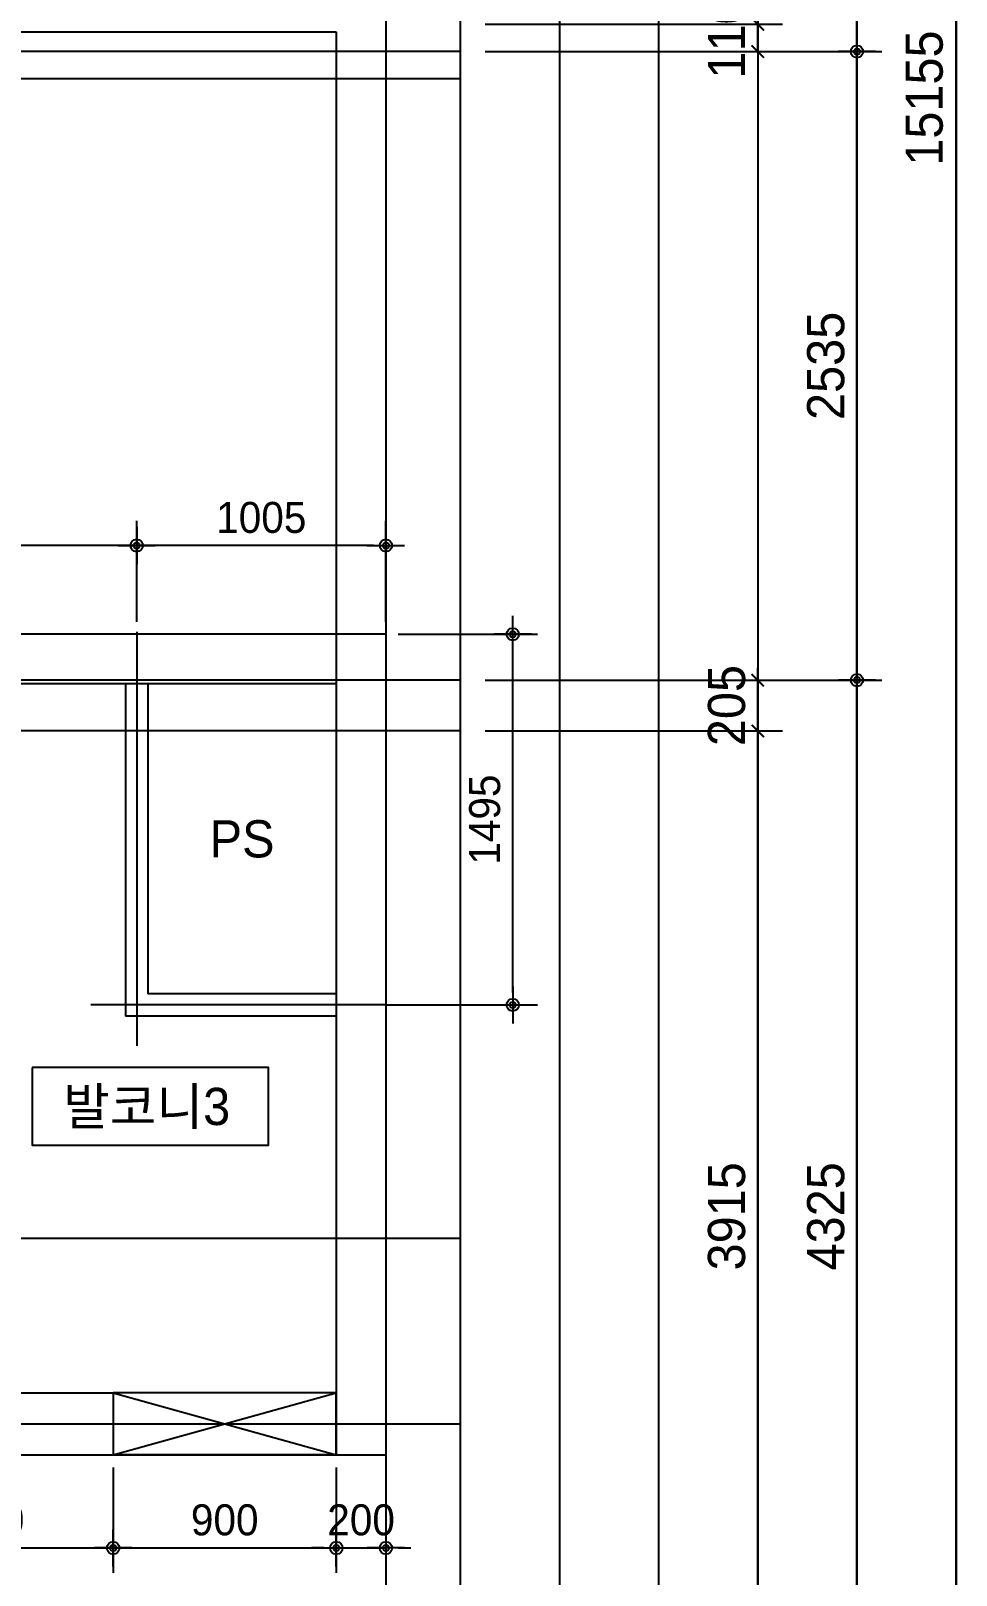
# Model space of a CAD drawing. Header units: millimetres. Extents: x 0 to 92204, y -190080 to 23760.
# Drawn here: x 81251 to 84983, y -90558 to -84330 of the extents above; entities that cross this region are included whole.
import ezdxf
from ezdxf.enums import TextEntityAlignment as Align
from ezdxf.xclip import XClip

# ---------------------------------------------------------------- set-up
doc = ezdxf.new("R2010")
doc.units = ezdxf.units.MM
doc.header["$LTSCALE"] = 100
doc.header["$XCLIPFRAME"] = 0
doc.linetypes.add('AUDIT_D_220706163347-0', pattern=[0])
doc.linetypes.add('CEN', pattern=[62, 60, -1, 0, -1])
doc.layers.get('defpoints').update_dxf_attribs({"color": 139})
for name, color, linetype in [('AA-XXXX-DIMS', 7, 'Continuous'), ('CEN_CON', 1, 'CEN'), ('CEN_WALL', 12, 'CEN'), ('CONC', 2, 'Continuous'), ('DIM', 7, 'AUDIT_D_220706163347-0'), ('ELE3_CON', 7, 'Continuous'), ('MC', 135, 'Continuous'), ('ROM', 7, 'AUDIT_D_220706163347-0'), ('WAL', 3, 'Continuous'), ('실명', 3, 'AUDIT_D_220706163347-0'), ('실명박스', 7, 'AUDIT_D_220706163347-0'), ('창호-open', 4, 'Continuous')]:
    doc.layers.add(name, color=color, linetype=linetype)
doc.layers.add('Defpoint', color=135, linetype='Continuous', plot=False)
doc.styles.add('HAUD01', font='Dotum.ttf')
doc.styles.add('돋움', font='Dotum.ttf')
doc.styles.add('맑은고딕', font='malgun.ttf', dxfattribs={"width": 0.9})
doc.dimstyles.new('DIM-50', dxfattribs={"dimscale": 50, "dimtxt": 3, "dimasz": 1, "dimexe": 2, "dimexo": 2, "dimgap": 1, "dimtad": 1, "dimdec": 0, "dimzin": 0, "dimdsep": 46, "dimtxsty": '맑은고딕', "dimblk1": 'DIMDOT', "dimblk2": 'DIMDOT', "dimsah": 1, "dimcen": 0.09, "dimdle": 2, "dimclrd": 7, "dimclre": 7, "dimclrt": 3, "dimadec": 0, "dimazin": 0, "dimtfac": 1, "dimtdec": 0, "dimtix": 1, "dimtmove": 2, "dimatfit": 3, "dimldrblk": 'DIMDOT', "dimfxl": 1, "dimtolj": 1, "dimtzin": 0, "dimarcsym": 0})
doc.dimstyles.new('MCDIM-50', dxfattribs={"dimscale": 50, "dimtxt": 3, "dimasz": 1, "dimexe": 2, "dimexo": 2, "dimgap": 1, "dimtad": 1, "dimdec": 0, "dimzin": 0, "dimdsep": 46, "dimtxsty": '맑은고딕', "dimblk1": 'ARCHTICK', "dimblk2": 'ARCHTICK', "dimsah": 1, "dimcen": 0.09, "dimdle": 2, "dimclrd": 7, "dimclre": 7, "dimclrt": 3, "dimadec": 0, "dimazin": 0, "dimtfac": 1, "dimtdec": 0, "dimtix": 1, "dimtmove": 2, "dimatfit": 3, "dimldrblk": 'ARCHTICK', "dimfxl": 1, "dimtolj": 1, "dimtzin": 0, "dimarcsym": 0})
doc.dimstyles.new('내부100', dxfattribs={"dimscale": 50, "dimtxt": 2.5, "dimasz": 1, "dimexe": 2, "dimexo": 1, "dimgap": 1, "dimtad": 1, "dimdec": 0, "dimzin": 0, "dimdsep": 46, "dimtxsty": '돋움', "dimblk1": 'DIMDOT', "dimblk2": 'DIMDOT', "dimsah": 1, "dimcen": 0.09, "dimdle": 2, "dimclrd": 7, "dimclre": 7, "dimclrt": 3, "dimadec": 0, "dimazin": 0, "dimtfac": 1, "dimtdec": 0, "dimtix": 1, "dimtmove": 2, "dimatfit": 3, "dimldrblk": 'DIMDOT', "dimfxl": 1, "dimtolj": 1, "dimtzin": 0, "dimarcsym": 0})

# ---------------------------------------------------------------- blocks, each defined once
blk = doc.blocks.new('WIN_900_단창2')
at = {"layer": 'Defpoint'}
for p, q in [((-15, 120), (-15, 0)), ((885, 120), (885, 0))]:
    blk.add_line(p, q, dxfattribs=at)
blk = doc.blocks.new('U-121B(확장)1', base_point=(292391.8, -178477.8))
at = {"layer": 'CEN_CON'}
for p, q in [((317261.8, -163222.8), (317261.8, -178777.8)), ((317561.8, -169667.8), (311781.8, -169667.8)), ((314781.8, -175202.8), (317561.8, -175202.8))]:
    blk.add_line(p, q, dxfattribs=at)
at = {"layer": 'CEN_WALL'}
for p, q in [((316256.8, -172007.8), (316256.8, -173677.8)), ((317561.8, -172202.8), (312081.8, -172202.8)), ((317261.8, -173512.8), (316071.8, -173512.8))]:
    blk.add_line(p, q, dxfattribs=at)
at = {"layer": 'CONC'}
for p, q in [((317261.8, -172017.8), (313886.8, -172017.8)), ((317261.8, -172017.8), (317261.8, -174877.8)), ((317061.8, -172217.8), (315271.8, -172217.8)), ((317061.8, -172217.8), (317061.8, -174877.8)), ((317061.8, -174877.8), (317061.8, -175077.8)), ((317261.8, -174877.8), (317261.8, -175327.8)), ((315271.8, -175077.8), (316161.8, -175077.8)), ((316161.8, -175077.8), (316161.8, -175327.8)), ((317061.8, -175077.8), (317061.8, -175327.8)), ((315321.8, -175327.8), (316161.8, -175327.8)), ((317061.8, -175327.8), (317261.8, -175327.8))]:
    blk.add_line(p, q, dxfattribs=at)
at = {"layer": 'ELE3_CON'}
for p, q in [((317261.8, -169387.8), (317261.8, -172862.8)), ((315226.8, -169587.8), (317061.8, -169587.8)), ((317061.8, -169587.8), (317061.8, -172862.8)), ((317061.8, -175327.8), (316161.8, -175327.8))]:
    blk.add_line(p, q, dxfattribs=at)
at = {"layer": 'MC'}
for p, q in [((317561.8, -169777.8), (311781.8, -169777.8)), ((317561.8, -172407.8), (312081.8, -172407.8)), ((306726.8, -174452.8), (317561.8, -174452.8))]:
    blk.add_line(p, q, dxfattribs=at)
at = {"layer": 'WAL'}
for p, q in [((316211.8, -172217.8), (316211.8, -173557.8)), ((316301.8, -172217.8), (316301.8, -173467.8)), ((317061.8, -173467.8), (316301.8, -173467.8)), ((317061.8, -173557.8), (316211.8, -173557.8))]:
    blk.add_line(p, q, dxfattribs=at)
blk.add_blockref('WIN_900_단창2', (316176.8, -175197.8))
blk = doc.blocks.new('DIMDOT')
at = {"layer": 'AA-XXXX-DIMS'}
for p, q in [((0, -1.5), (0, 1.5)), ((-1.5, 0), (1.5, 0))]:
    blk.add_line(p, q, dxfattribs=at)
for radius in [0.5, 0.25]:
    blk.add_circle((0, 0), radius, dxfattribs=at)
blk = doc.blocks.new('*D2625')
at = {"layer": 'defpoints', "color": 0, "transparency": 16777216}
for p in [(32828.9, -110708.4), (34428.9, -110708.4), (32828.9, -115033.4)]:
    blk.add_point(p, dxfattribs=at)
at = {"layer": 'DIM', "color": 7, "lineweight": -2, "transparency": 16777216}
for p, q in [((32928.9, -110708.4), (34528.9, -110708.4)), ((34428.9, -114983.4), (34428.9, -110758.4)), ((32928.9, -115033.4), (34528.9, -115033.4))]:
    blk.add_line(p, q, dxfattribs=at)
at = {"layer": 'DIM', "color": 7, "lineweight": -2, "transparency": 16777216, "xscale": 50, "yscale": 50, "zscale": 50}
for p, rotation in [((34428.9, -110708.4), 90), ((34428.9, -115033.4), 270)]:
    blk.add_blockref('DIMDOT', p, dxfattribs=dict(at, rotation=rotation))
at = {"layer": 'DIM', "color": 3, "transparency": 16777216, "insert": (34303.8, -112870.9), "char_height": 150, "attachment_point": 5, "rotation": 90, "style": 'HAUD01'}
blk.add_mtext('\\A1;4325', dxfattribs=at)
blk = doc.blocks.new('*D2626')
at = {"layer": 'defpoints', "color": 0, "transparency": 16777216}
for p in [(32828.9, -108173.4), (34428.9, -108173.4), (32828.9, -110708.4)]:
    blk.add_point(p, dxfattribs=at)
at = {"layer": 'DIM', "color": 7, "lineweight": -2, "transparency": 16777216}
for p, q in [((32928.9, -108173.4), (34528.9, -108173.4)), ((34428.9, -110658.4), (34428.9, -108223.4)), ((32928.9, -110708.4), (34528.9, -110708.4))]:
    blk.add_line(p, q, dxfattribs=at)
at = {"layer": 'DIM', "color": 7, "lineweight": -2, "transparency": 16777216, "xscale": 50, "yscale": 50, "zscale": 50}
for p, rotation in [((34428.9, -108173.4), 90), ((34428.9, -110708.4), 270)]:
    blk.add_blockref('DIMDOT', p, dxfattribs=dict(at, rotation=rotation))
at = {"layer": 'DIM', "color": 3, "transparency": 16777216, "insert": (34303.8, -109440.9), "char_height": 150, "attachment_point": 5, "rotation": 90, "style": 'HAUD01'}
blk.add_mtext('\\A1;2535', dxfattribs=at)
blk = doc.blocks.new('*D2627')
at = {"layer": 'defpoints', "color": 0, "transparency": 16777216}
for p in [(32827.2, -102668.4), (34428.9, -102668.4), (32828.9, -108173.4)]:
    blk.add_point(p, dxfattribs=at)
at = {"layer": 'DIM', "color": 7, "lineweight": -2, "transparency": 16777216}
for p, q in [((32927.2, -102668.4), (34528.9, -102668.4)), ((34428.9, -108123.4), (34428.9, -102718.4)), ((32928.9, -108173.4), (34528.9, -108173.4))]:
    blk.add_line(p, q, dxfattribs=at)
at = {"layer": 'DIM', "color": 7, "lineweight": -2, "transparency": 16777216, "xscale": 50, "yscale": 50, "zscale": 50}
for p, rotation in [((34428.9, -102668.4), 90), ((34428.9, -108173.4), 270)]:
    blk.add_blockref('DIMDOT', p, dxfattribs=dict(at, rotation=rotation))
at = {"layer": 'DIM', "color": 3, "transparency": 16777216, "insert": (34303.8, -105420.9), "char_height": 150, "attachment_point": 5, "rotation": 90, "style": 'HAUD01'}
blk.add_mtext('\\A1;5505', dxfattribs=at)
blk = doc.blocks.new('*D2629')
at = {"layer": 'defpoints', "color": 0, "transparency": 16777216}
for p in [(32823.9, -101828.4), (34828.9, -101828.4), (32828.9, -116983.4)]:
    blk.add_point(p, dxfattribs=at)
at = {"layer": 'DIM', "color": 7, "lineweight": -2, "transparency": 16777216}
for p, q in [((32923.9, -101828.4), (34928.9, -101828.4)), ((34828.9, -116933.4), (34828.9, -101878.4)), ((32928.9, -116983.4), (34928.9, -116983.4))]:
    blk.add_line(p, q, dxfattribs=at)
at = {"layer": 'DIM', "color": 7, "lineweight": -2, "transparency": 16777216, "xscale": 50, "yscale": 50, "zscale": 50}
for p, rotation in [((34828.9, -101828.4), 90), ((34828.9, -116983.4), 270)]:
    blk.add_blockref('DIMDOT', p, dxfattribs=dict(at, rotation=rotation))
at = {"layer": 'DIM', "color": 3, "transparency": 16777216, "insert": (34701, -108360.9), "char_height": 150, "attachment_point": 5, "rotation": 90, "style": 'HAUD01'}
blk.add_mtext('\\A1;15155', dxfattribs=at)
blk = doc.blocks.new('_ArchTick')
at = {"color": 0, "linetype": 'ByBlock', "const_width": 0.15}
blk.add_lwpolyline([(-0.5, -0.5), (0.5, 0.5)], dxfattribs=at)
blk = doc.blocks.new('*D2631')
at = {"layer": 'defpoints', "color": 0, "linetype": 'ByBlock', "transparency": 16777216}
for p in [(32828.9, -110913.4), (34028.9, -110913.4), (32828.9, -114828.4)]:
    blk.add_point(p, dxfattribs=at)
at = {"layer": 'DIM', "color": 7, "linetype": 'ByBlock', "lineweight": -2, "transparency": 16777216}
for p, q in [((34028.9, -114928.4), (34028.9, -110813.4)), ((32928.9, -110913.4), (34128.9, -110913.4)), ((32928.9, -114828.4), (34128.9, -114828.4))]:
    blk.add_line(p, q, dxfattribs=at)
at = {"layer": 'DIM', "color": 7, "linetype": 'ByBlock', "lineweight": -2, "transparency": 16777216, "xscale": 50, "yscale": 50, "zscale": 50}
for p, rotation in [((34028.9, -110913.4), 90), ((34028.9, -114828.4), 270)]:
    blk.add_blockref('_ArchTick', p, dxfattribs=dict(at, rotation=rotation))
at = {"layer": 'DIM', "color": 3, "linetype": 'ByBlock', "transparency": 16777216, "insert": (33903.8, -112870.9), "char_height": 150, "attachment_point": 5, "rotation": 90, "style": 'HAUD01'}
blk.add_mtext('\\A1;3915', dxfattribs=at)
blk = doc.blocks.new('*D2632')
at = {"layer": 'defpoints', "color": 0, "linetype": 'ByBlock', "transparency": 16777216}
for p in [(32828.9, -110708.4), (34028.9, -110708.4), (32828.9, -110913.4)]:
    blk.add_point(p, dxfattribs=at)
at = {"layer": 'DIM', "color": 7, "linetype": 'ByBlock', "lineweight": -2, "transparency": 16777216}
for p, q in [((34028.9, -110708.4), (34028.9, -110658.4)), ((32928.9, -110708.4), (34128.9, -110708.4)), ((34028.9, -110913.4), (34028.9, -110708.4)), ((32928.9, -110913.4), (34128.9, -110913.4)), ((34028.9, -110913.4), (34028.9, -110963.4))]:
    blk.add_line(p, q, dxfattribs=at)
at = {"layer": 'DIM', "color": 7, "linetype": 'ByBlock', "lineweight": -2, "transparency": 16777216, "xscale": 50, "yscale": 50, "zscale": 50}
for p, rotation in [((34028.9, -110708.4), 270), ((34028.9, -110913.4), 90)]:
    blk.add_blockref('_ArchTick', p, dxfattribs=dict(at, rotation=rotation))
at = {"layer": 'DIM', "color": 3, "linetype": 'ByBlock', "transparency": 16777216, "insert": (33903.8, -110810.9), "char_height": 150, "attachment_point": 5, "rotation": 90, "style": 'HAUD01'}
blk.add_mtext('\\A1;205', dxfattribs=at)
blk = doc.blocks.new('*D2633')
at = {"layer": 'defpoints', "color": 0, "linetype": 'ByBlock', "transparency": 16777216}
for p in [(32828.9, -108063.4), (34028.9, -108063.4), (32828.9, -108173.4)]:
    blk.add_point(p, dxfattribs=at)
at = {"layer": 'DIM', "color": 7, "linetype": 'ByBlock', "lineweight": -2, "transparency": 16777216}
for p, q in [((34028.9, -108063.4), (34028.9, -108013.4)), ((32928.9, -108063.4), (34128.9, -108063.4)), ((34028.9, -108173.4), (34028.9, -108063.4)), ((32928.9, -108173.4), (34128.9, -108173.4)), ((34028.9, -108173.4), (34028.9, -108223.4))]:
    blk.add_line(p, q, dxfattribs=at)
at = {"layer": 'DIM', "color": 7, "linetype": 'ByBlock', "lineweight": -2, "transparency": 16777216, "xscale": 50, "yscale": 50, "zscale": 50}
for p, rotation in [((34028.9, -108063.4), 270), ((34028.9, -108173.4), 90)]:
    blk.add_blockref('_ArchTick', p, dxfattribs=dict(at, rotation=rotation))
at = {"layer": 'DIM', "color": 3, "linetype": 'ByBlock', "transparency": 16777216, "insert": (33903.8, -108118.4), "char_height": 150, "attachment_point": 5, "rotation": 90, "style": 'HAUD01'}
blk.add_mtext('\\A1;110', dxfattribs=at)
blk = doc.blocks.new('*D2634')
at = {"layer": 'defpoints', "color": 0, "linetype": 'ByBlock', "transparency": 16777216}
for p in [(32822.2, -102803.4), (34028.9, -102803.4), (32828.9, -108063.4)]:
    blk.add_point(p, dxfattribs=at)
at = {"layer": 'DIM', "color": 7, "linetype": 'ByBlock', "lineweight": -2, "transparency": 16777216}
for p, q in [((34028.9, -108163.4), (34028.9, -102703.4)), ((32922.2, -102803.4), (34128.9, -102803.4)), ((32928.9, -108063.4), (34128.9, -108063.4))]:
    blk.add_line(p, q, dxfattribs=at)
at = {"layer": 'DIM', "color": 7, "linetype": 'ByBlock', "lineweight": -2, "transparency": 16777216, "xscale": 50, "yscale": 50, "zscale": 50}
for p, rotation in [((34028.9, -102803.4), 90), ((34028.9, -108063.4), 270)]:
    blk.add_blockref('_ArchTick', p, dxfattribs=dict(at, rotation=rotation))
at = {"layer": 'DIM', "color": 3, "linetype": 'ByBlock', "transparency": 16777216, "insert": (33903.8, -105433.4), "char_height": 150, "attachment_point": 5, "rotation": 90, "style": 'HAUD01'}
blk.add_mtext('\\A1;5260', dxfattribs=at)
blk = doc.blocks.new('*D943')
at = {"layer": 'defpoints', "color": 0, "transparency": 16777216}
for p in [(80502.8, -90073.4), (81582.8, -90073.4), (81582.8, -90448.4)]:
    blk.add_point(p, dxfattribs=at)
at = {"layer": 'DIM', "color": 7, "lineweight": -2, "transparency": 16777216}
for p, q in [((80502.8, -90123.4), (80502.8, -90548.4)), ((81582.8, -90123.4), (81582.8, -90548.4)), ((80552.8, -90448.4), (81532.8, -90448.4))]:
    blk.add_line(p, q, dxfattribs=at)
at = {"layer": 'DIM', "color": 7, "lineweight": -2, "transparency": 16777216, "xscale": 50, "yscale": 50, "zscale": 50, "rotation": 180}
blk.add_blockref('DIMDOT', (80502.8, -90448.4), dxfattribs=at)
at = {"layer": 'DIM', "color": 7, "lineweight": -2, "transparency": 16777216, "xscale": 50, "yscale": 50, "zscale": 50}
blk.add_blockref('DIMDOT', (81582.8, -90448.4), dxfattribs=at)
at = {"layer": 'DIM', "color": 3, "transparency": 16777216, "insert": (81042.8, -90335.8), "char_height": 125, "attachment_point": 5, "style": '돋움'}
blk.add_mtext('\\A1;1080', dxfattribs=at)
blk = doc.blocks.new('*D944')
at = {"layer": 'defpoints', "color": 0, "transparency": 16777216}
for p in [(81582.8, -90073.4), (82482.8, -90073.4), (82482.8, -90448.4)]:
    blk.add_point(p, dxfattribs=at)
at = {"layer": 'DIM', "color": 7, "lineweight": -2, "transparency": 16777216}
for p, q in [((81582.8, -90123.4), (81582.8, -90548.4)), ((82482.8, -90123.4), (82482.8, -90548.4)), ((81632.8, -90448.4), (82432.8, -90448.4))]:
    blk.add_line(p, q, dxfattribs=at)
at = {"layer": 'DIM', "color": 7, "lineweight": -2, "transparency": 16777216, "xscale": 50, "yscale": 50, "zscale": 50, "rotation": 180}
blk.add_blockref('DIMDOT', (81582.8, -90448.4), dxfattribs=at)
at = {"layer": 'DIM', "color": 7, "lineweight": -2, "transparency": 16777216, "xscale": 50, "yscale": 50, "zscale": 50}
blk.add_blockref('DIMDOT', (82482.8, -90448.4), dxfattribs=at)
at = {"layer": 'DIM', "color": 3, "transparency": 16777216, "insert": (82032.8, -90335.8), "char_height": 125, "attachment_point": 5, "style": '돋움'}
blk.add_mtext('\\A1;900', dxfattribs=at)
blk = doc.blocks.new('*D945')
at = {"layer": 'defpoints', "color": 0, "transparency": 16777216}
for p in [(82482.8, -90073.4), (82682.8, -90073.4), (82682.8, -90448.4)]:
    blk.add_point(p, dxfattribs=at)
at = {"layer": 'DIM', "color": 7, "lineweight": -2, "transparency": 16777216}
for p, q in [((82482.8, -90123.4), (82482.8, -90548.4)), ((82682.8, -90123.4), (82682.8, -90548.4)), ((82432.8, -90448.4), (82382.8, -90448.4)), ((82482.8, -90448.4), (82682.8, -90448.4)), ((82732.8, -90448.4), (82782.8, -90448.4))]:
    blk.add_line(p, q, dxfattribs=at)
at = {"layer": 'DIM', "color": 7, "lineweight": -2, "transparency": 16777216, "xscale": 50, "yscale": 50, "zscale": 50}
blk.add_blockref('DIMDOT', (82482.8, -90448.4), dxfattribs=at)
at = {"layer": 'DIM', "color": 7, "lineweight": -2, "transparency": 16777216, "xscale": 50, "yscale": 50, "zscale": 50, "rotation": 180}
blk.add_blockref('DIMDOT', (82682.8, -90448.4), dxfattribs=at)
at = {"layer": 'DIM', "color": 3, "transparency": 16777216, "insert": (82582.8, -90335.8), "char_height": 125, "attachment_point": 5, "style": '돋움'}
blk.add_mtext('\\A1;200', dxfattribs=at)
blk = doc.blocks.new('*D1005')
at = {"layer": 'defpoints', "color": 0, "transparency": 16777216}
for p in [(82682.8, -86763.4), (83194.5, -86763.4), (82682.8, -88258.4)]:
    blk.add_point(p, dxfattribs=at)
at = {"layer": 'DIM', "color": 7, "lineweight": -2, "transparency": 16777216}
for p, q in [((82732.8, -86763.4), (83294.5, -86763.4)), ((83194.5, -88208.4), (83194.5, -86813.4)), ((82732.8, -88258.4), (83294.5, -88258.4))]:
    blk.add_line(p, q, dxfattribs=at)
at = {"layer": 'DIM', "color": 7, "lineweight": -2, "transparency": 16777216, "xscale": 50, "yscale": 50, "zscale": 50}
for p, rotation in [((83194.5, -86763.4), 90), ((83194.5, -88258.4), 270)]:
    blk.add_blockref('DIMDOT', p, dxfattribs=dict(at, rotation=rotation))
at = {"layer": 'DIM', "color": 3, "transparency": 16777216, "insert": (83081.9, -87510.9), "char_height": 125, "attachment_point": 5, "rotation": 90, "style": '돋움'}
blk.add_mtext('\\A1;1495', dxfattribs=at)
blk = doc.blocks.new('*D1006')
at = {"layer": 'defpoints', "color": 0, "transparency": 16777216}
for p in [(81677.8, -86405.5), (81677.8, -86763.4), (82682.8, -86763.4)]:
    blk.add_point(p, dxfattribs=at)
at = {"layer": 'DIM', "color": 7, "lineweight": -2, "transparency": 16777216}
for p, q in [((81677.8, -86713.4), (81677.8, -86305.5)), ((82682.8, -86713.4), (82682.8, -86305.5)), ((82632.8, -86405.5), (81727.8, -86405.5))]:
    blk.add_line(p, q, dxfattribs=at)
at = {"layer": 'DIM', "color": 7, "lineweight": -2, "transparency": 16777216, "xscale": 50, "yscale": 50, "zscale": 50, "rotation": 180}
blk.add_blockref('DIMDOT', (81677.8, -86405.5), dxfattribs=at)
at = {"layer": 'DIM', "color": 7, "lineweight": -2, "transparency": 16777216, "xscale": 50, "yscale": 50, "zscale": 50}
blk.add_blockref('DIMDOT', (82682.8, -86405.5), dxfattribs=at)
at = {"layer": 'DIM', "color": 3, "transparency": 16777216, "insert": (82180.3, -86293), "char_height": 125, "attachment_point": 5, "style": '돋움'}
blk.add_mtext('\\A1;1005', dxfattribs=at)
blk = doc.blocks.new('*D1007')
at = {"layer": 'defpoints', "color": 0, "transparency": 16777216}
for p in [(79107.8, -86405.5), (79107.8, -86763.4), (81677.8, -86763.4)]:
    blk.add_point(p, dxfattribs=at)
at = {"layer": 'DIM', "color": 7, "lineweight": -2, "transparency": 16777216}
for p, q in [((79107.8, -86713.4), (79107.8, -86305.5)), ((81677.8, -86713.4), (81677.8, -86305.5)), ((81627.8, -86405.5), (79157.8, -86405.5))]:
    blk.add_line(p, q, dxfattribs=at)
at = {"layer": 'DIM', "color": 7, "lineweight": -2, "transparency": 16777216, "xscale": 50, "yscale": 50, "zscale": 50, "rotation": 180}
blk.add_blockref('DIMDOT', (79107.8, -86405.5), dxfattribs=at)
at = {"layer": 'DIM', "color": 7, "lineweight": -2, "transparency": 16777216, "xscale": 50, "yscale": 50, "zscale": 50}
blk.add_blockref('DIMDOT', (81677.8, -86405.5), dxfattribs=at)
at = {"layer": 'DIM', "color": 3, "transparency": 16777216, "insert": (80392.8, -86293), "char_height": 125, "attachment_point": 5, "style": '돋움'}
blk.add_mtext('\\A1;2570', dxfattribs=at)
blk = doc.blocks.new('DIM-1108')
at = {"layer": 'DIM'}
dim = blk.add_linear_dim(base=(34828.9, -101828.4), p1=(32828.9, -116983.4), p2=(32823.9, -101828.4), angle=270, dimstyle='DIM-50', override={"dimscale": 50, "dimtxsty": 'HAUD01'}, dxfattribs=at)
dim.commit()
dim.dimension.update_dxf_attribs({"geometry": '*D2629', "text_midpoint": (34701, -108360.9), "dimtype": 128})
for base, p1, p2, picture, middle in [((34428.9, -102668.4), (32828.9, -108173.4), (32827.2, -102668.4), '*D2627', (34303.8, -105420.9)), ((34428.9, -108173.4), (32828.9, -110708.4), (32828.9, -108173.4), '*D2626', (34303.8, -109440.9)), ((34428.9, -110708.4), (32828.9, -115033.4), (32828.9, -110708.4), '*D2625', (34303.8, -112870.9))]:
    dim = blk.add_linear_dim(base=base, p1=p1, p2=p2, angle=270, dimstyle='DIM-50', override={"dimscale": 50, "dimtxsty": 'HAUD01'}, dxfattribs=at)
    dim.commit()
    dim.dimension.update_dxf_attribs({"geometry": picture, "text_midpoint": middle})
at = {"layer": 'DIM', "linetype": 'ByBlock'}
for base, p1, p2, picture, middle in [((34028.9, -102803.4), (32828.9, -108063.4), (32822.2, -102803.4), '*D2634', (33903.8, -105433.4)), ((34028.9, -108063.4), (32828.9, -108173.4), (32828.9, -108063.4), '*D2633', (33903.8, -108118.4)), ((34028.9, -110708.4), (32828.9, -110913.4), (32828.9, -110708.4), '*D2632', (33903.8, -110810.9)), ((34028.9, -110913.4), (32828.9, -114828.4), (32828.9, -110913.4), '*D2631', (33903.8, -112870.9))]:
    dim = blk.add_linear_dim(base=base, p1=p1, p2=p2, angle=270, dimstyle='MCDIM-50', override={"dimtxsty": 'HAUD01'}, dxfattribs=at)
    dim.commit()
    dim.dimension.update_dxf_attribs({"geometry": picture, "text_midpoint": middle})

msp = doc.modelspace()

# ---------------------------------------------------------------- linework, layer by layer
at = {"layer": 'CEN_CON'}
msp.add_line((82682.8, -88258.4), (82982.8, -88258.4), dxfattribs=at)
at = {"layer": 'defpoints'}
for points in [[(54658.1, -75003.4), (84982.8, -75003.4), (84982.8, -95523.4), (54658.1, -95523.4)], [(55058.1, -75403.4), (84582.8, -75403.4), (84582.8, -95123.4), (55058.1, -95123.4)], [(55458.1, -75803.4), (84182.8, -75803.4), (84182.8, -94723.4), (55458.1, -94723.4)], [(55858.1, -76203.4), (83782.8, -76203.4), (83782.8, -94323.4), (55858.1, -94323.4)], [(56258.1, -76603.4), (83382.8, -76603.4), (83382.8, -93923.4), (56258.1, -93923.4)], [(56658.1, -77003.4), (82982.8, -77003.4), (82982.8, -93523.4), (56658.1, -93523.4)]]:
    msp.add_lwpolyline(points, close=True, dxfattribs=at)
at = {"layer": '실명박스'}
msp.add_lwpolyline([(81256.4, -88510.9), (81256.4, -88823.4), (82209, -88823.4), (82209, -88510.9)], close=True, dxfattribs=at)
at = {"layer": '창호-open'}
for p, q in [((81582.8, -90073.4), (82482.8, -89823.4)), ((81582.8, -89823.4), (82482.8, -90073.4))]:
    msp.add_line(p, q, dxfattribs=at)
msp.add_lwpolyline([(81582.8, -90073.4), (82482.8, -90073.4), (82482.8, -89823.4), (81582.8, -89823.4)], close=True, dxfattribs=at)

# ---------------------------------------------------------------- block references
msp.add_blockref('DIM-1108', (50153.9, 23760))
ref = msp.add_blockref('U-121B(확장)1', (57812.8, -93223.4))
XClip(ref).set_block_clipping_path([(291236.9970359709, -178777.7726251345), (317561.77152699, -162257.7726268454)])

# ---------------------------------------------------------------- texts
at = {"layer": 'ROM', "color": 3, "style": 'HAUD01'}
msp.add_text('PS', height=150, dxfattribs=at).set_placement((82102.8, -87588.4), align=Align.MIDDLE)
at = {"layer": '실명', "style": 'HAUD01'}
msp.add_text('발코니3', height=150, dxfattribs=at).set_placement((81718, -88666.1), align=Align.MIDDLE)

# ---------------------------------------------------------------- dimensions: what is measured, and where the dimension line sits
at = {"layer": 'DIM'}
for base, p1, p2, picture, middle in [((79107.8, -86405.5), (81677.8, -86763.4), (79107.8, -86763.4), '*D1007', (80392.8, -86293)), ((81677.8, -86405.5), (82682.8, -86763.4), (81677.8, -86763.4), '*D1006', (82180.3, -86293))]:
    dim = msp.add_linear_dim(base=base, p1=p1, p2=p2, dimstyle='내부100', override={"dimscale": 50}, dxfattribs=at)
    dim.commit()
    dim.dimension.update_dxf_attribs({"geometry": picture, "text_midpoint": middle})
for base, p1, p2, angle, picture, middle in [((83194.5, -86763.4), (82682.8, -88258.4), (82682.8, -86763.4), 270, '*D1005', (83081.9, -87510.9)), ((81582.8, -90448.4), (80502.8, -90073.4), (81582.8, -90073.4), 180, '*D943', (81042.8, -90335.8)), ((82482.8, -90448.4), (81582.8, -90073.4), (82482.8, -90073.4), 180, '*D944', (82032.8, -90335.8)), ((82682.8, -90448.4), (82482.8, -90073.4), (82682.8, -90073.4), 180, '*D945', (82582.8, -90335.8))]:
    dim = msp.add_linear_dim(base=base, p1=p1, p2=p2, angle=angle, dimstyle='내부100', override={"dimscale": 50}, dxfattribs=at)
    dim.commit()
    dim.dimension.update_dxf_attribs({"geometry": picture, "text_midpoint": middle})

doc.saveas('drawing.dxf')
